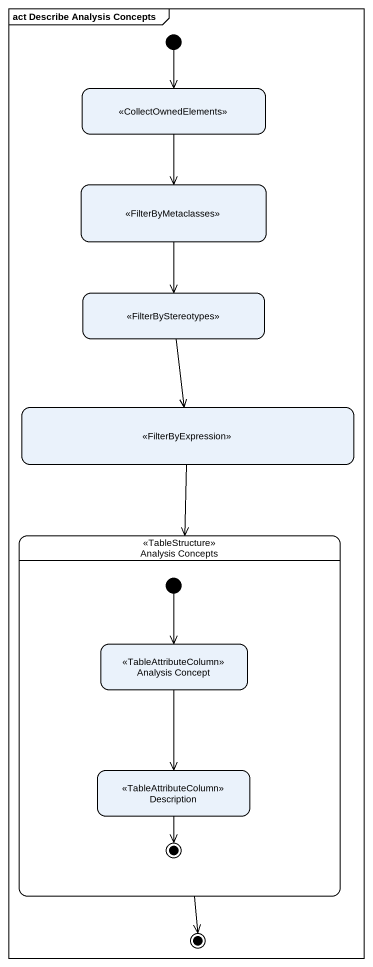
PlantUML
@startuml
mainframe act Describe Analysis Concepts
hide empty description
state " " as state1 <<CollectOwnedElements>>
state " " as state2 <<FilterByMetaclasses>>
state " " as state3 <<FilterByStereotypes>>
state " " as state4 <<FilterByExpression>>
state "Analysis Concepts" as Analysis_Concepts <<TableStructure>> {
  state "Analysis Concept" as Analysis_Concept <<TableAttributeColumn>>
  state Description <<TableAttributeColumn>>
  [*] --> Analysis_Concept
  Description --> [*]
}
[*] --> state1
state1 --> state2
state2 --> state3
state3 --> state4
state4 --> Analysis_Concepts
Analysis_Concept --> Description
Analysis_Concepts --> [*]
@enduml
